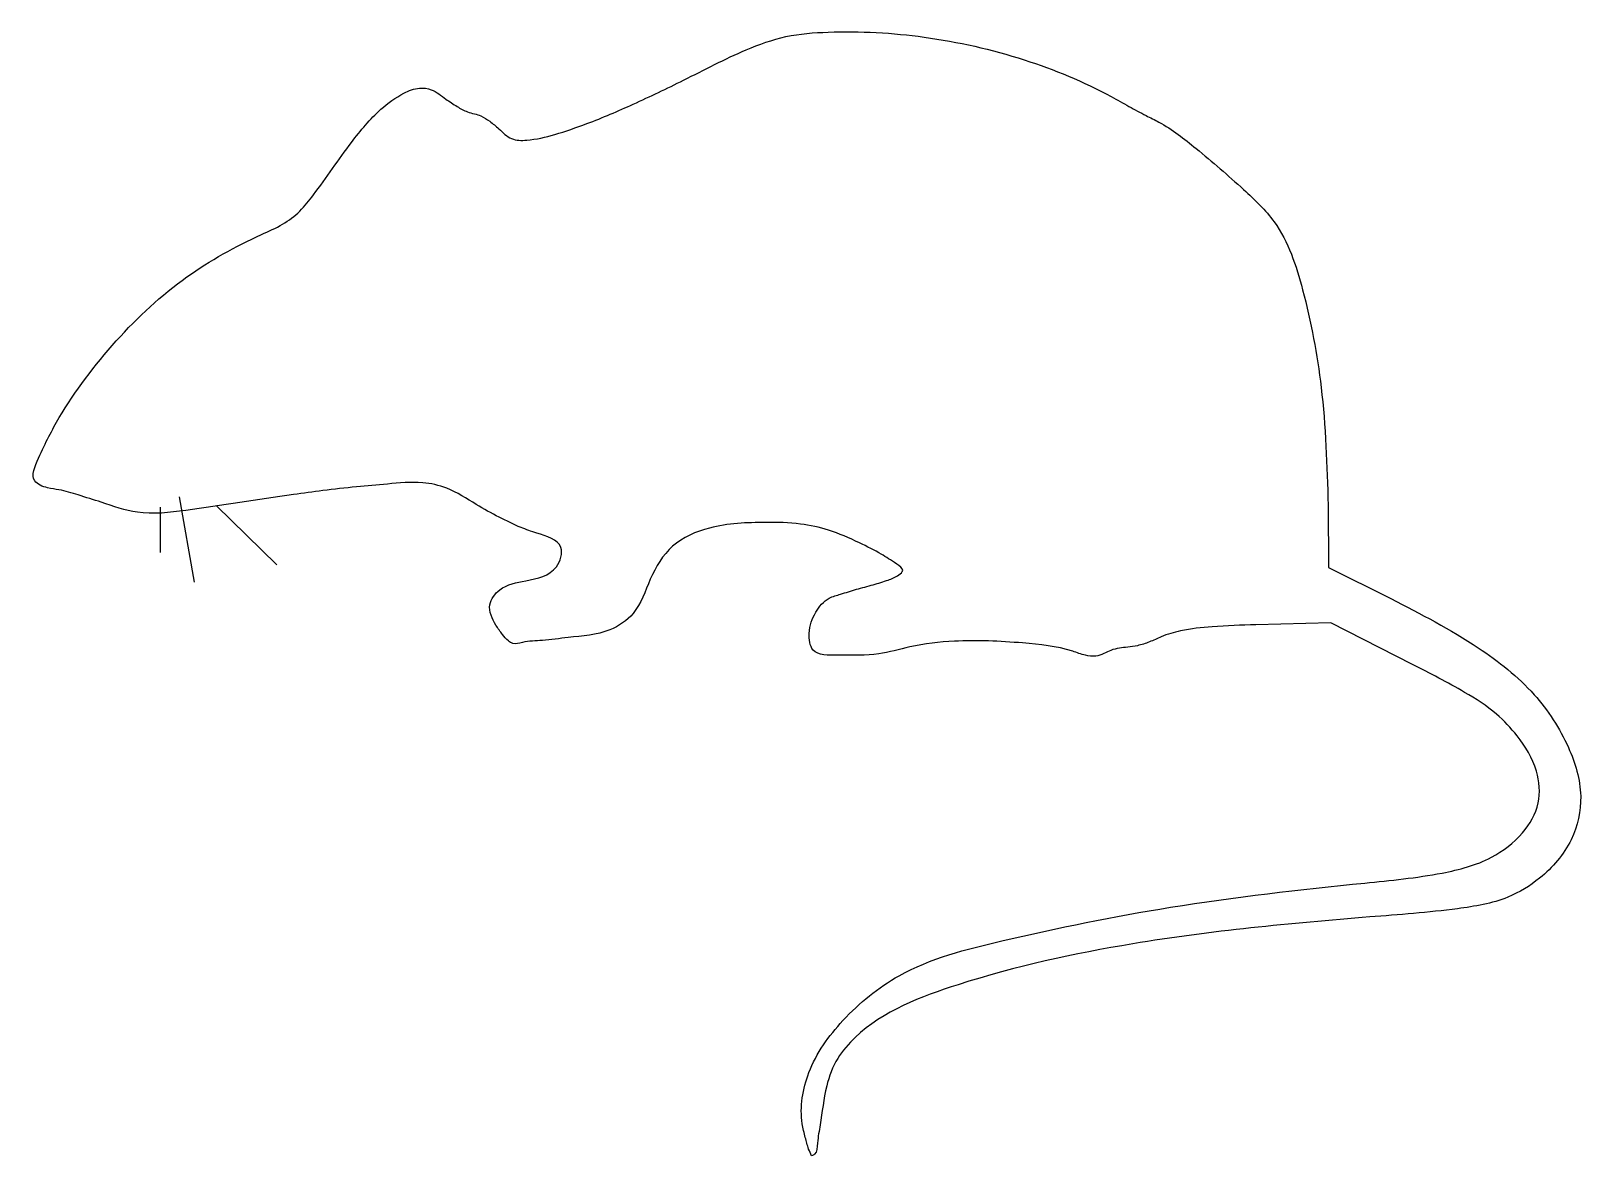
# Model space of a CAD drawing. Extents: x 47.4 to 110.6, y 243.2 to 289.1.
import ezdxf

# ---------------------------------------------------------------- set-up
doc = ezdxf.new("R2010")
doc.units = 0
doc.layers.add('Calque_1', color=7, linetype='CONTINUOUS')

msp = doc.modelspace()

# ---------------------------------------------------------------- linework, layer by layer
at = {"layer": 'Calque_1', "color": 7}
for p, q in [((53.41614, 270.103806), (54.020903, 266.626425)), ((100.251474, 269.771185), (100.265021, 267.231185)), ((52.637427, 269.687353), (52.637427, 267.834285)), ((54.928044, 269.751028), (57.397489, 267.33198)), ((100.265021, 267.231185), (102.808269, 265.961185)), ((100.355002, 264.973407), (97.301222, 264.899135)), ((103.691334, 263.280074), (100.355002, 264.973407)), ((79.19453, 243.244446), (79.194532, 243.244446))]:
    msp.add_line(p, q, dxfattribs=at)
for points, knots in [([(97.301222, 264.899135), (96.708153, 264.876615), (95.682124, 264.837656), (94.383426, 264.710693), (93.529851, 264.462771), (92.97443, 264.184544), (92.514665, 264.039176), (92.099512, 263.98092), (91.732804, 263.954071), (91.400551, 263.868437), (91.104467, 263.707145), (90.756577, 263.58761), (90.310536, 263.643243), (89.365017, 264.009065), (87.553487, 264.191668), (85.327723, 264.303052), (83.372711, 264.074166), (81.802259, 263.607606), (80.56959, 263.684704), (79.170105, 263.617147), (79.036599, 264.649776), (79.291283, 265.389286), (79.79607, 265.984608), (80.439265, 266.153035), (81.031665, 266.353081), (81.682528, 266.511991), (82.277502, 266.698206), (82.665706, 266.853065), (83.014186, 267.143581), (82.498779, 267.47881), (81.996693, 267.812255), (81.026784, 268.295623), (79.964651, 268.772791), (78.662436, 269.054472), (77.030524, 269.079459), (75.226531, 269.011931), (73.419535, 268.239734), (72.569364, 266.794235), (72.132018, 265.37375), (70.827724, 264.489564), (69.491409, 264.420118), (68.297526, 264.24608), (67.555641, 264.230225), (67.069092, 264.081552), (66.783373, 264.259356), (66.566312, 264.526804), (66.246876, 264.977741), (65.914972, 265.684362), (66.550242, 266.504421), (67.612507, 266.698759), (68.797916, 266.930537), (69.194334, 268.278177), (68.103344, 268.58994), (67.262853, 268.876132), (66.428909, 269.287755), (65.433521, 269.833173), (64.46579, 270.4813), (63.197891, 270.761949), (61.960654, 270.629343), (60.605141, 270.519495), (59.328079, 270.374428), (57.003799, 270.057374), (54.522665, 269.653994), (51.841163, 269.321505), (50.411219, 269.844046), (49.359466, 270.165052), (48.625181, 270.397464), (48.023433, 270.456567), (47.276348, 270.755213), (47.846706, 272.083986), (48.768042, 273.875411), (50.783024, 276.564397), (53.53615, 279.112811), (55.991847, 280.472866), (57.626608, 281.174491), (58.354729, 281.724366), (59.263395, 282.879136), (60.240896, 284.350435), (61.437169, 285.798222), (62.413308, 286.514496), (63.142301, 286.809529), (63.785134, 286.724122), (64.24086, 286.339174), (64.720355, 286.029114), (65.104757, 285.802814), (65.444608, 285.719937), (65.76603, 285.631858), (66.095386, 285.404004), (66.493245, 285.080879), (66.921451, 284.631821), (67.782364, 284.627517), (68.796243, 284.880131), (70.25379, 285.377867), (71.996707, 286.133723), (74.15323, 287.156862), (76.157894, 288.222232), (78.140137, 288.943797), (80.602505, 289.125904), (83.884228, 288.947553), (87.789893, 288.058864), (90.534189, 286.92518), (92.118985, 286.025744), (92.763315, 285.674589), (93.737354, 285.206239), (95.064408, 284.168354), (96.621065, 282.814744), (98.440121, 281.106024), (99.371489, 278.200797), (100.105679, 274.339651), (100.200186, 271.378284), (100.251474, 269.771185)], [0, 0, 0, 0, 1.781117, 3.081397, 3.90329, 4.428591, 4.94231, 5.341007, 5.683463, 6.045676, 6.357612, 6.695059, 7.128856, 7.668145, 9.737107, 12.521651, 14.349068, 15.646218, 17.311801, 18.347646, 19.046963, 19.947215, 20.738226, 21.23277, 21.908207, 22.619223, 23.252955, 23.732555, 23.979428, 24.332288, 25.082508, 26.082612, 27.445929, 28.613865, 30.035909, 32.335136, 34.016109, 35.639409, 37.196509, 38.356115, 40.087303, 41.145915, 41.960902, 42.355867, 42.559468, 42.923482, 43.384055, 44.252942, 44.97801, 46.103449, 47.477051, 48.282893, 49.425235, 50.110156, 51.090941, 52.16118, 53.53811, 54.541677, 55.982175, 57.243732, 58.628213, 59.836478, 64.274708, 66.245037, 67.773027, 68.758362, 69.571896, 70.040286, 70.638433, 71.571716, 73.430885, 77.326843, 81.212556, 84.709991, 85.665784, 86.541188, 87.410368, 90.055741, 91.856506, 92.997411, 93.667822, 94.154686, 94.857064, 95.408895, 95.880555, 96.178839, 96.455125, 96.874702, 97.359365, 98.01532, 98.632052, 99.79683, 101.185052, 103.231462, 105.499133, 108.341194, 110.046231, 111.774011, 115.698884, 119.875934, 123.7299, 124.551349, 125.34218, 125.93137, 127.789495, 130.349767, 132.165539, 135.160267, 139.211537, 144.019149, 144.019149, 144.019149, 144.019149]), ([(102.808269, 265.961185), (104.019712, 265.336988), (106.111497, 264.259194), (108.667266, 262.249135), (110.062631, 260.103866), (110.70902, 257.999212), (110.265586, 255.995867), (109.056662, 254.608632), (107.431812, 253.61118), (105.021186, 253.219371), (99.920466, 252.844513), (93.026313, 252.184565), (86.009719, 250.645251), (81.756663, 249.021092), (80.181016, 247.2307), (79.715599, 245.984246), (79.607943, 244.769608), (79.424616, 243.895083), (79.424125, 243.358272), (79.236339, 243.265174), (79.19453, 243.244446)], [0, 0, 0, 0, 4.087334, 7.057554, 9.622446, 11.667386, 13.486441, 15.506645, 17.02002, 19.122979, 22.718514, 32.437864, 39.749754, 44.460269, 45.577594, 46.786106, 48.394325, 49.145009, 49.617498, 49.752821, 49.752821, 49.752821, 49.752821]), ([(79.194532, 243.244446), (79.152259, 243.338322), (79.042747, 243.581511), (78.932169, 244.025601), (78.673299, 245.049327), (78.976091, 246.862703), (80.47053, 248.944526), (83.075909, 251.063319), (87.805724, 252.255243), (94.108916, 253.536358), (100.153041, 254.223737), (104.543868, 254.641074), (106.810923, 255.229418), (108.183883, 256.287661), (108.943599, 257.575073), (108.813894, 259.082839), (108.070387, 260.286487), (107.060388, 261.374672), (105.582958, 262.308324), (104.404413, 262.913756), (103.691334, 263.280074)], [0, 0, 0, 0, 0.308371, 0.798851, 1.36861, 3.471459, 6.009495, 8.934777, 13.351615, 20.368006, 28.343901, 31.528536, 33.635654, 35.248656, 36.620829, 37.92222, 39.559214, 40.781979, 42.353704, 44.761544, 44.761544, 44.761544, 44.761544])]:
    msp.add_open_spline(points, degree=3, knots=knots, dxfattribs=at)

doc.saveas('drawing.dxf')
